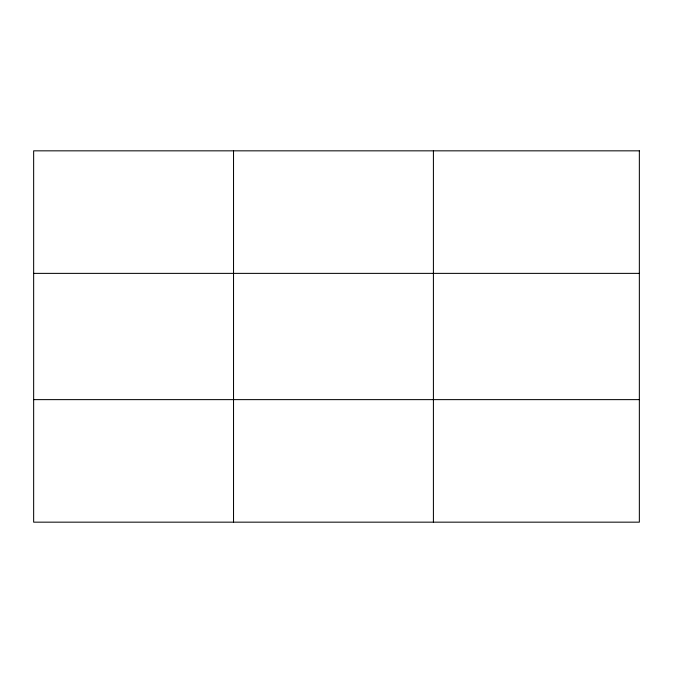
<?xml version="1.0" encoding="UTF-8"?>
<svg xmlns="http://www.w3.org/2000/svg" width="673" height="673" viewBox="0 0 673 673"><rect width="100%" height="100%" fill="white"/><g stroke="black" fill="none" stroke-linecap="round" stroke-linejoin="round"><path stroke-width="1.01" d="M233.531 522.164L233.531 150.836M433.412 522.164L433.412 150.836M33.65 273.373L639.35 273.373M33.65 399.627L639.35 399.627M639.35 150.836L639.35 522.164L33.65 522.164L33.65 150.836L639.35 150.836"/></g></svg>
